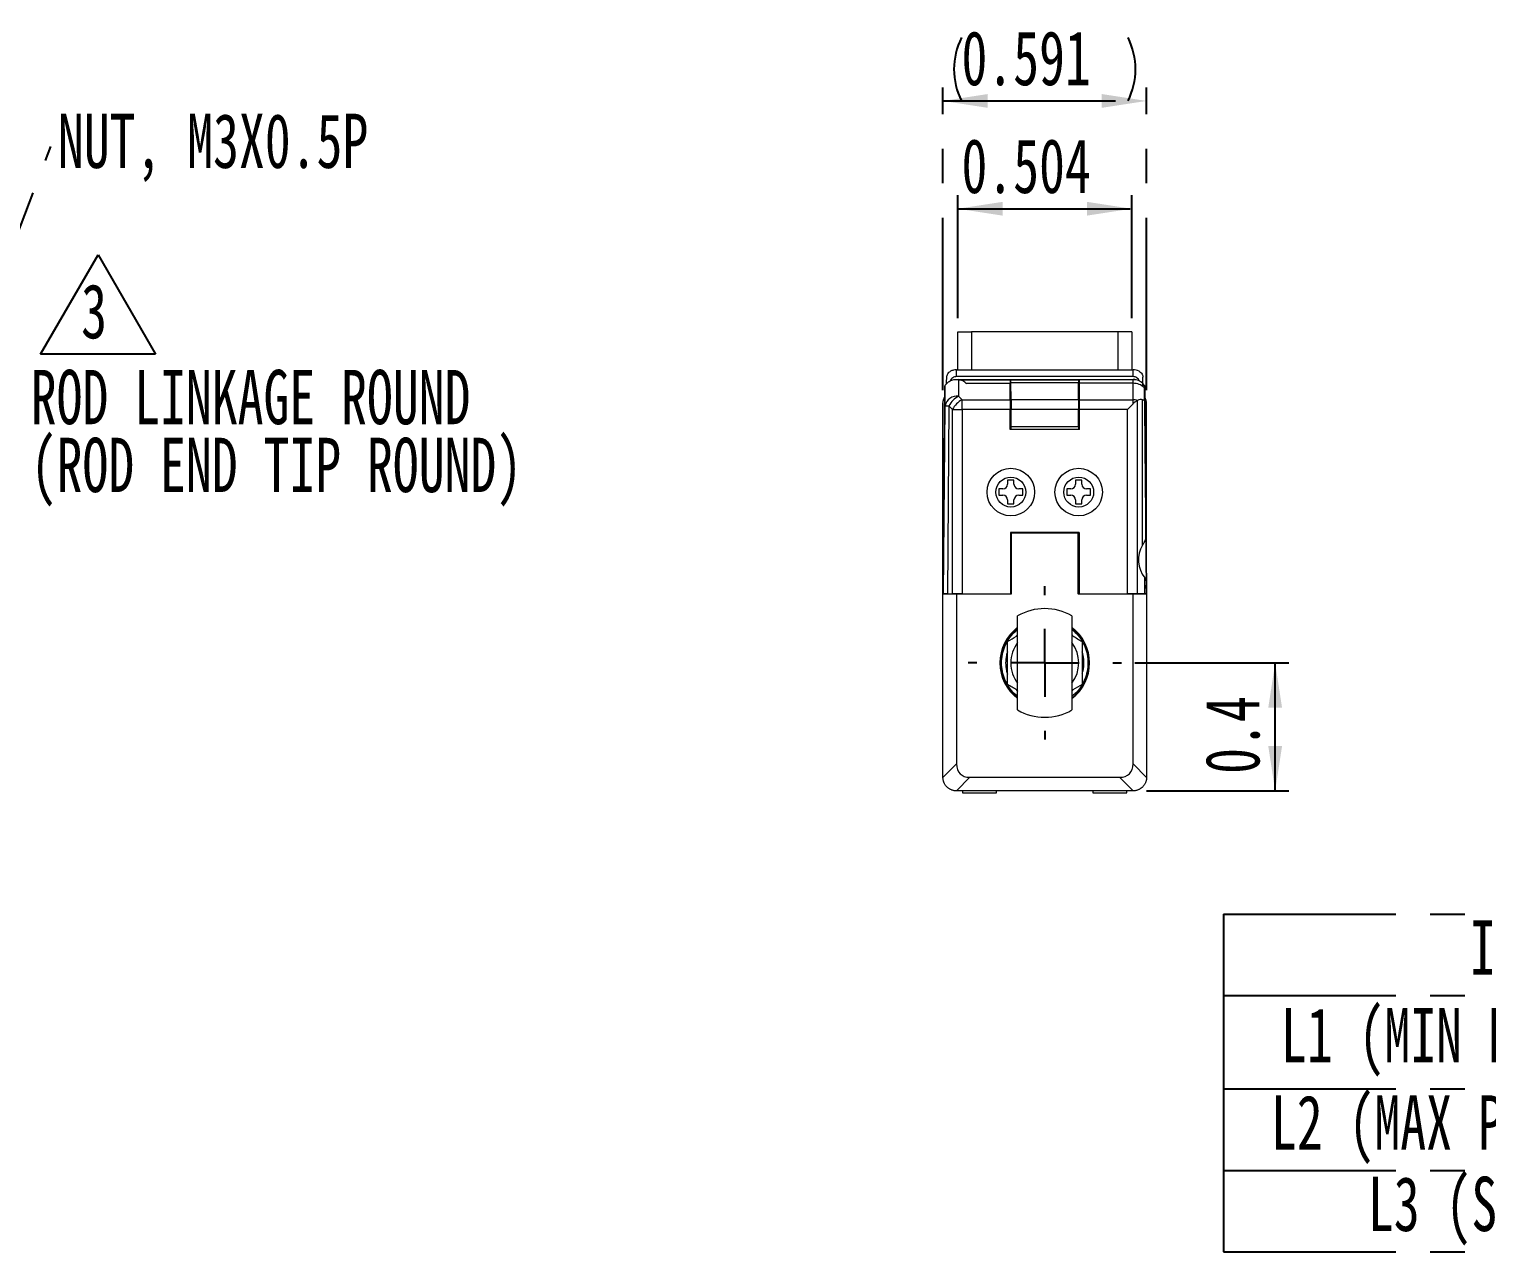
# Model space of a CAD drawing. Header units: inches. Extents: x 0.2 to 16.3, y 0.2 to 11.5.
# Drawn here: x 8.631 to 12.858, y 5.401 to 8.945 of the extents above; entities that cross this region are included whole.
import ezdxf

# ---------------------------------------------------------------- set-up
doc = ezdxf.new("R2010")
doc.units = ezdxf.units.IN
doc.header["$MEASUREMENT"] = 0
doc.linetypes.add('CENTERX2', pattern=[0.8, 0.5, -0.1, 0.1, -0.1])
doc.layers.add('CENTER_LINE', color=7, linetype='CENTERX2')
doc.styles.add('SLDTEXTSTYLE0', font='TXT', dxfattribs={"width": 0.7})
doc.dimstyles.new('SLDDIMSTYLE2', dxfattribs={"dimtxt": 0.15748, "dimasz": 0.13, "dimexe": 0, "dimexo": 0.0625, "dimgap": 0.03937, "dimtad": 1, "dimdec": 3, "dimrnd": 1e-09, "dimdsep": 46, "dimtxsty": 'SLDTEXTSTYLE0', "dimsah": 1, "dimcen": 0.09, "dimadec": 0, "dimazin": 2, "dimtfac": 1, "dimtdec": 3, "dimtofl": 0, "dimtmove": 0, "dimatfit": 3, "dimfxl": 1, "dimfrac": 2, "dimtolj": 1, "dimtzin": 12, "dimarcsym": 0})
doc.dimstyles.new('SLDDIMSTYLE4', dxfattribs={"dimtxt": 0.15748, "dimasz": 0.13, "dimexe": 0, "dimexo": 0.0625, "dimgap": 0.03937, "dimtad": 1, "dimdec": 1, "dimrnd": 1e-09, "dimdsep": 46, "dimtxsty": 'SLDTEXTSTYLE0', "dimsah": 1, "dimcen": 0.09, "dimadec": 0, "dimazin": 2, "dimtfac": 1, "dimtdec": 1, "dimtofl": 0, "dimtmove": 0, "dimatfit": 3, "dimfxl": 1, "dimfrac": 2, "dimtolj": 1, "dimtzin": 12, "dimarcsym": 0})
doc.dimstyles.new('SLDDIMSTYLE6', dxfattribs={"dimtxt": 0.15748, "dimasz": 0.13, "dimexe": 0, "dimexo": 0.0625, "dimgap": 0.03937, "dimtad": 0, "dimtih": 1, "dimtoh": 1, "dimdec": 3, "dimrnd": 1e-09, "dimdsep": 46, "dimtxsty": 'SLDTEXTSTYLE0', "dimsah": 1, "dimcen": 0, "dimadec": 0, "dimazin": 2, "dimtol": 1, "dimtp": 0.003937, "dimtm": 0.003937, "dimtfac": 1, "dimtdec": 3, "dimtmove": 0, "dimatfit": 3, "dimfxl": 1, "dimfrac": 2, "dimtolj": 1, "dimarcsym": 0})
doc.dimstyles.new('SLDDIMSTYLE7', dxfattribs={"dimtxt": 0.18, "dimasz": 0.13, "dimexe": 0, "dimexo": 0.0625, "dimgap": 0, "dimtad": 0, "dimtih": 1, "dimtoh": 1, "dimdec": 0, "dimrnd": 1e-09, "dimzin": 0, "dimdsep": 46, "dimtxsty": 'Standard', "dimsah": 1, "dimcen": 0.09, "dimadec": 0, "dimazin": 0, "dimtfac": 0.13, "dimtdec": 0, "dimtofl": 0, "dimtmove": 0, "dimatfit": 3, "dimfxl": 1, "dimfrac": 2, "dimtolj": 1, "dimtzin": 0, "dimarcsym": 0})

# ---------------------------------------------------------------- blocks, each defined once
blk = doc.blocks.new('SW_NOTE_0_3')
at = {"layer": 'CENTER_LINE', "color": 0}
for p, q in [((-0.1178, -0.0006), (0.0489, 0.2881)), ((0.0489, 0.2881), (0.2156, -0.0006)), ((0.2156, -0.0006), (-0.1178, -0.0006))]:
    blk.add_line(p, q, dxfattribs=at)
at = {"layer": 'CENTER_LINE', "color": 0, "insert": (0, 0.203), "char_height": 0.1575, "attachment_point": 1, "style": 'SLDTEXTSTYLE0'}
blk.add_mtext('3', dxfattribs=at)
blk = doc.blocks.new('SW_TABLEANNOTATION_1')
at = {"layer": 'CENTER_LINE', "color": 0}
for p, q in [((0, 0), (0, -0.2362)), ((0, 0), (1.9637, 0)), ((1.9637, 0), (1.9637, -0.2362)), ((1.9637, 0), (3.7592, 0)), ((3.7592, 0), (3.7592, -0.2362)), ((0, -0.2362), (0, -0.5067)), ((0, -0.2362), (1.9637, -0.2362)), ((1.9637, -0.2362), (1.9637, -0.5067)), ((1.9637, -0.2362), (3.7592, -0.2362)), ((3.7592, -0.2362), (3.7592, -0.5067)), ((0, -0.5067), (0, -0.7429)), ((0, -0.5067), (1.9637, -0.5067)), ((1.9637, -0.5067), (1.9637, -0.7429)), ((1.9637, -0.5067), (3.7592, -0.5067)), ((3.7592, -0.5067), (3.7592, -0.7429)), ((0, -0.7429), (0, -0.9791)), ((0, -0.7429), (1.9637, -0.7429)), ((1.9637, -0.7429), (1.9637, -0.9791)), ((1.9637, -0.7429), (3.7592, -0.7429)), ((3.7592, -0.7429), (3.7592, -0.9791)), ((0, -0.9791), (1.9637, -0.9791)), ((1.9637, -0.9791), (3.7592, -0.9791))]:
    blk.add_line(p, q, dxfattribs=at)
at = {"layer": 'CENTER_LINE', "color": 0, "char_height": 0.15748, "attachment_point": 1, "style": 'SLDTEXTSTYLE0'}
for s, insert in [('INDEX', (0.7147, -0.0185)), ('DIMENSION', (2.3604, -0.0185)), ('L1 (MIN POSITION)', (0.167, -0.2719)), ('3.8', (2.4929, -0.2719)), ('%%p', (2.7757, -0.2719)), ('0.5', (2.9449, -0.2719)), ('L2 (MAX POSITION)', (0.138, -0.5252)), ('30.8', (2.4088, -0.5252)), ('%%p', (2.8598, -0.5252)), ('0.5', (3.029, -0.5252)), ('L3 (STROKE)', (0.4191, -0.7614)), ('27 (=L2-L1)', (2.341, -0.7614))]:
    blk.add_mtext(s, dxfattribs=dict(at, insert=insert))
blk = doc.blocks.new('_D_12')
at = {"layer": 'CENTER_LINE'}
for p, q in [((7.2337, 7.1676), (7.6121, 8.9945)), ((7.6121, 8.9945), (9.3887, 8.9945)), ((7.2089, 7.0481), (7.2337, 7.1676)), ((7.2089, 7.0481), (7.1582, 6.8033))]:
    blk.add_line(p, q, dxfattribs=at)
for points in [[(7.2337, 7.1676), (7.2796, 7.2909), (7.2405, 7.299)], [(7.2089, 7.0481), (7.163, 6.9249), (7.2021, 6.9167)]]:
    blk.add_solid(points, dxfattribs=at)
at = {"layer": 'CENTER_LINE', "attachment_point": 1, "style": 'SLDTEXTSTYLE0'}
for s, insert, char_height in [('%%c', (7.6746, 9.1976), 0.15748), ('0.122', (7.849, 9.1976), 0.15748), ('HOLE', (8.8971, 9.1976), 0.15748), ('±0.004', (8.3929, 9.1445), 0.11024)]:
    blk.add_mtext(s, dxfattribs=dict(at, insert=insert, char_height=char_height))
blk = doc.blocks.new('_D_13')
at = {"layer": 'CENTER_LINE'}
for p, q in [((11.3238, 8.1072), (11.3238, 8.464)), ((11.8278, 8.1072), (11.8278, 8.464)), ((11.3238, 8.4246), (11.8278, 8.4246))]:
    blk.add_line(p, q, dxfattribs=at)
for points in [[(11.3238, 8.4246), (11.4538, 8.4046), (11.4538, 8.4446)], [(11.8278, 8.4246), (11.6978, 8.4446), (11.6978, 8.4046)]]:
    blk.add_solid(points, dxfattribs=at)
at = {"layer": 'CENTER_LINE', "insert": (11.3343, 8.6276), "char_height": 0.15748, "attachment_point": 1, "style": 'SLDTEXTSTYLE0'}
blk.add_mtext('0.504', dxfattribs=at)
blk = doc.blocks.new('_D_14')
at = {"layer": 'CENTER_LINE'}
for p, q in [((11.2805, 7.8985), (11.2805, 8.7765)), ((11.8711, 7.8985), (11.8711, 8.7765)), ((11.2805, 8.7371), (11.8711, 8.7371))]:
    blk.add_line(p, q, dxfattribs=at)
for centre, start, end in [((11.5178, 8.8289), 153.4349, 206.5651), ((11.6337, 8.8289), 333.4349, 26.5651)]:
    blk.add_arc(centre, 0.2052, start, end, dxfattribs=at)
for points in [[(11.2805, 8.7371), (11.4105, 8.7171), (11.4105, 8.7571)], [(11.8711, 8.7371), (11.7411, 8.7571), (11.7411, 8.7171)]]:
    blk.add_solid(points, dxfattribs=at)
at = {"layer": 'CENTER_LINE', "insert": (11.3343, 8.9401), "char_height": 0.15748, "attachment_point": 1, "style": 'SLDTEXTSTYLE0'}
blk.add_mtext('0.591', dxfattribs=at)
blk = doc.blocks.new('_D_15')
at = {"layer": 'CENTER_LINE'}
for p, q in [((11.8372, 7.1079), (12.2832, 7.1079)), ((12.2438, 6.737), (12.2438, 7.1079)), ((11.8711, 6.737), (12.2832, 6.737))]:
    blk.add_line(p, q, dxfattribs=at)
for points in [[(12.2438, 7.1079), (12.2238, 6.9779), (12.2638, 6.9779)], [(12.2438, 6.737), (12.2638, 6.867), (12.2238, 6.867)]]:
    blk.add_solid(points, dxfattribs=at)
at = {"layer": 'CENTER_LINE', "insert": (12.0408, 6.7864), "char_height": 0.15748, "attachment_point": 1, "rotation": 90, "style": 'SLDTEXTSTYLE0'}
blk.add_mtext('0.4', dxfattribs=at)
blk = doc.blocks.new('SW_CENTERMARKSYMBOL_2')
at = {"layer": 'CENTER_LINE', "color": 0}
for p, q in [((0, 0.1969), (0, 0.2221)), ((0, 0), (0, 0.0984)), ((-0.1969, 0), (-0.2221, 0)), ((0, 0), (-0.0984, 0)), ((0, 0), (0, -0.0984)), ((0, 0), (0.0984, 0)), ((0.1969, 0), (0.2221, 0)), ((0, -0.1969), (0, -0.2221))]:
    blk.add_line(p, q, dxfattribs=at)
blk = doc.blocks.new('SW_NOTE_0_11')
at = {"layer": 'CENTER_LINE', "color": 0, "char_height": 0.15748, "attachment_point": 1, "style": 'SLDTEXTSTYLE0'}
for s, insert in [('ROD LINKAGE ROUND', (0.0197, 0.0955)), ('(ROD END TIP ROUND)', (0.0197, -0.1013))]:
    blk.add_mtext(s, dxfattribs=dict(at, insert=insert))
blk = doc.blocks.new('SW_NOTE_0_12')
at = {"layer": 'CENTER_LINE', "color": 0, "insert": (0.0205, 0.0948), "char_height": 0.15748, "attachment_point": 1, "style": 'SLDTEXTSTYLE0'}
blk.add_mtext('NUT, M3X0.5P', dxfattribs=at)

msp = doc.modelspace()

# ---------------------------------------------------------------- linework, layer by layer
at = {"color": 7, "linetype": 'Continuous', "lineweight": 18}
for p, q in [((11.3238, 7.9576), (11.3238, 8.0678)), ((11.7884, 8.0678), (11.3632, 8.0678)), ((11.8278, 8.0678), (11.8278, 7.9576)), ((11.3199, 7.9379), (11.3199, 7.9576)), ((11.3199, 7.9576), (11.8317, 7.9576)), ((11.8317, 7.9379), (11.8317, 7.9576)), ((11.2805, 7.3079), (11.2858, 7.9103)), ((11.2866, 7.8534), (11.2866, 7.9116)), ((11.2993, 7.9239), (11.3015, 7.9254)), ((11.8317, 7.9379), (11.3199, 7.9379)), ((11.3199, 7.93), (11.8317, 7.93)), ((11.3199, 7.93), (11.4754, 7.93)), ((11.3259, 7.9295), (11.3259, 7.8809)), ((11.3286, 7.929), (11.4754, 7.929)), ((11.4754, 7.9175), (11.3487, 7.9175)), ((11.4754, 7.929), (11.4754, 7.93)), ((11.4754, 7.929), (11.4754, 7.9175)), ((11.4754, 7.8707), (11.4754, 7.9175)), ((11.4774, 7.9081), (11.4754, 7.9081)), ((11.4774, 7.9064), (11.4754, 7.9064)), ((11.4782, 7.93), (11.4774, 7.9283)), ((11.4774, 7.9064), (11.4774, 7.9283)), ((11.4774, 7.9283), (11.4775, 7.928)), ((11.4774, 7.8352), (11.4774, 7.9064)), ((11.6741, 7.928), (11.4775, 7.928)), ((11.4781, 7.8707), (11.4777, 7.9199)), ((11.6739, 7.9199), (11.4777, 7.9199)), ((11.4782, 7.93), (11.6733, 7.93)), ((11.6733, 7.93), (11.6742, 7.9283)), ((11.6735, 7.8707), (11.6739, 7.9199)), ((11.6742, 7.9283), (11.6741, 7.928)), ((11.6742, 7.9283), (11.6742, 7.9064)), ((11.6742, 7.9081), (11.6762, 7.9081)), ((11.6742, 7.8352), (11.6742, 7.9064)), ((11.6742, 7.9064), (11.6762, 7.9064)), ((11.6762, 7.93), (11.8317, 7.93)), ((11.6762, 7.929), (11.6762, 7.93)), ((11.8317, 7.929), (11.6762, 7.929)), ((11.6762, 7.9185), (11.6762, 7.929)), ((11.8317, 7.9185), (11.6762, 7.9185)), ((11.6762, 7.8707), (11.6762, 7.9185)), ((11.8317, 7.9185), (11.8317, 7.929)), ((11.8317, 7.8707), (11.8317, 7.9185)), ((11.8606, 7.9084), (11.8604, 7.9175)), ((11.8648, 7.868), (11.8648, 7.9057)), ((11.8658, 7.9103), (11.8711, 7.3079)), ((11.3259, 7.8809), (11.3362, 7.8707)), ((11.3362, 7.8428), (11.3362, 7.8707)), ((11.3362, 7.8707), (11.4754, 7.8707)), ((11.4754, 7.8707), (11.4754, 7.8428)), ((11.6735, 7.8707), (11.4781, 7.8707)), ((11.6762, 7.8707), (11.8317, 7.8707)), ((11.6762, 7.8428), (11.6762, 7.8707)), ((11.8317, 7.8591), (11.8317, 7.8707)), ((11.8432, 7.8682), (11.8432, 7.3079)), ((11.8595, 7.4494), (11.8595, 7.8707)), ((11.2805, 7.3079), (11.2805, 7.8591)), ((11.2818, 7.3079), (11.2866, 7.8534)), ((11.2981, 7.8531), (11.2933, 7.3079)), ((11.3083, 7.8428), (11.2981, 7.8531)), ((11.3083, 7.3079), (11.3083, 7.8428)), ((11.3083, 7.8428), (11.3362, 7.8428)), ((11.3362, 7.8428), (11.3362, 7.3079)), ((11.4754, 7.8428), (11.3362, 7.8428)), ((11.4754, 7.7843), (11.4754, 7.8428)), ((11.4774, 7.8352), (11.4754, 7.8352)), ((11.4776, 7.8119), (11.4774, 7.8352)), ((11.4782, 7.7922), (11.4782, 7.8428)), ((11.6734, 7.8428), (11.4782, 7.8428)), ((11.6734, 7.7922), (11.6734, 7.8428)), ((11.674, 7.8119), (11.6742, 7.8352)), ((11.6742, 7.8352), (11.6762, 7.8352)), ((11.8154, 7.8428), (11.6762, 7.8428)), ((11.6762, 7.7843), (11.6762, 7.8428)), ((11.8154, 7.8428), (11.8317, 7.8591)), ((11.8154, 7.3079), (11.8154, 7.8428)), ((11.8711, 7.3079), (11.8711, 7.8591)), ((11.4777, 7.8119), (11.4754, 7.8119)), ((11.4777, 7.7922), (11.4754, 7.7922)), ((11.6762, 7.7843), (11.4754, 7.7843)), ((11.4775, 7.7922), (11.4775, 7.7843)), ((11.4777, 7.7922), (11.4777, 7.8119)), ((11.4782, 7.7922), (11.4778, 7.7922)), ((11.4778, 7.7922), (11.4778, 7.7843)), ((11.6734, 7.7922), (11.4782, 7.7922)), ((11.6734, 7.7922), (11.6737, 7.7922)), ((11.6737, 7.7922), (11.6737, 7.7843)), ((11.6739, 7.7922), (11.6739, 7.8119)), ((11.6739, 7.8119), (11.6762, 7.8119)), ((11.6739, 7.7922), (11.6762, 7.7922)), ((11.6741, 7.7922), (11.6741, 7.7843)), ((11.4429, 7.6124), (11.4429, 7.594)), ((11.4544, 7.6124), (11.4429, 7.6124)), ((11.4682, 7.6377), (11.4682, 7.6262)), ((11.4865, 7.6377), (11.4682, 7.6377)), ((11.4865, 7.6262), (11.4865, 7.6377)), ((11.5118, 7.6124), (11.5003, 7.6124)), ((11.5118, 7.594), (11.5118, 7.6124)), ((11.6398, 7.6124), (11.6398, 7.594)), ((11.6512, 7.6124), (11.6398, 7.6124)), ((11.6834, 7.6377), (11.665, 7.6377)), ((11.665, 7.6377), (11.665, 7.6262)), ((11.6834, 7.6262), (11.6834, 7.6377)), ((11.7087, 7.6124), (11.6972, 7.6124)), ((11.7087, 7.594), (11.7087, 7.6124)), ((11.4429, 7.594), (11.4544, 7.594)), ((11.4682, 7.5803), (11.4682, 7.5688)), ((11.4682, 7.5688), (11.4865, 7.5688)), ((11.4865, 7.5688), (11.4865, 7.5803)), ((11.5003, 7.594), (11.5118, 7.594)), ((11.6398, 7.594), (11.6512, 7.594)), ((11.665, 7.5803), (11.665, 7.5688)), ((11.665, 7.5688), (11.6834, 7.5688)), ((11.6834, 7.5688), (11.6834, 7.5803)), ((11.6972, 7.594), (11.7087, 7.594)), ((11.6752, 7.4861), (11.4764, 7.4861)), ((11.4764, 7.4861), (11.4764, 7.3079)), ((11.4793, 7.3079), (11.4793, 7.485)), ((11.4793, 7.485), (11.6722, 7.485)), ((11.5346, 7.4861), (11.5335, 7.485)), ((11.579, 7.485), (11.5779, 7.4861)), ((11.6722, 7.3079), (11.6722, 7.485)), ((11.6752, 7.4861), (11.6752, 7.3079)), ((11.4793, 7.4457), (11.4764, 7.4457)), ((11.6752, 7.4457), (11.6722, 7.4457)), ((11.4764, 7.367), (11.4793, 7.367)), ((11.6722, 7.367), (11.6752, 7.367)), ((11.8663, 7.3079), (11.8658, 7.3544)), ((11.4793, 7.3249), (11.4764, 7.3265)), ((11.8694, 7.3455), (11.8697, 7.3079)), ((11.2805, 6.7764), (11.2805, 7.3079)), ((11.2805, 7.3079), (11.3199, 7.3079)), ((11.2818, 7.3079), (11.2805, 7.3079)), ((11.2807, 7.3079), (11.2807, 7.3079)), ((11.2813, 7.3079), (11.2813, 7.3079)), ((11.2933, 7.3079), (11.2818, 7.3079)), ((11.2929, 7.3079), (11.2929, 7.3079)), ((11.2933, 7.3079), (11.3083, 7.3079)), ((11.308, 7.3079), (11.308, 7.3079)), ((11.3362, 7.3079), (11.3083, 7.3079)), ((11.31, 7.3079), (11.31, 7.3079)), ((11.3199, 7.3079), (11.3199, 6.8153)), ((11.3199, 7.3079), (11.4793, 7.3079)), ((11.3362, 7.3079), (11.4764, 7.3079)), ((11.3415, 7.3079), (11.3415, 7.3079)), ((11.6752, 7.3092), (11.6711, 7.3079)), ((11.6722, 7.3079), (11.8317, 7.3079)), ((11.6752, 7.3079), (11.8154, 7.3079)), ((11.8432, 7.3079), (11.8154, 7.3079)), ((11.8317, 6.8153), (11.8317, 7.3079)), ((11.8317, 7.3079), (11.8711, 7.3079)), ((11.8356, 7.3079), (11.8356, 7.3079)), ((11.8663, 7.3079), (11.8432, 7.3079)), ((11.8553, 7.3079), (11.8553, 7.3079)), ((11.8586, 7.3079), (11.8586, 7.3079)), ((11.8697, 7.3079), (11.8663, 7.3079)), ((11.8711, 7.3079), (11.8697, 7.3079)), ((11.8703, 7.3079), (11.8703, 7.3079)), ((11.8707, 7.3079), (11.8707, 7.3079)), ((11.8711, 7.3079), (11.8711, 6.7764)), ((11.497, 6.9715), (11.497, 7.2442)), ((11.6545, 7.2442), (11.6545, 7.1079)), ((11.4853, 7.1983), (11.497, 7.208)), ((11.6663, 7.1983), (11.6545, 7.2083)), ((11.6545, 7.1079), (11.6545, 6.9715)), ((11.2805, 6.776), (11.3199, 6.8153)), ((11.8317, 6.8153), (11.8711, 6.776)), ((11.3589, 6.7764), (11.3195, 6.737)), ((11.3589, 6.7764), (11.7927, 6.7764)), ((11.8321, 6.737), (11.7927, 6.7764)), ((11.8317, 6.737), (11.3199, 6.737)), ((11.3376, 6.737), (11.3376, 6.7311)), ((11.3376, 6.7311), (11.3868, 6.7311)), ((11.3868, 6.7311), (11.436, 6.7311)), ((11.436, 6.7311), (11.436, 6.737)), ((11.7155, 6.737), (11.7155, 6.7311)), ((11.7155, 6.7311), (11.7648, 6.7311)), ((11.7648, 6.7311), (11.814, 6.7311)), ((11.814, 6.7311), (11.814, 6.737))]:
    msp.add_line(p, q, dxfattribs=at)
at = {"color": 8, "linetype": 'Continuous', "lineweight": 18}
for p, q in [((11.3632, 8.0678), (11.3632, 7.9576)), ((11.7884, 7.9576), (11.7884, 8.0678))]:
    msp.add_line(p, q, dxfattribs=at)
at = {"color": 7, "linetype": 'Continuous', "lineweight": 18}
for centre, radius in [((11.4774, 7.6032), 0.0689), ((11.6742, 7.6032), 0.0689), ((11.4774, 7.6032), 0.0433), ((11.6742, 7.6032), 0.0433)]:
    msp.add_circle(centre, radius, dxfattribs=at)
for centre, radius, start, end in [((11.8317, 7.9182), 0.0394, 63.6986, 90), ((11.3199, 7.8906), 0.0394, 147.8199, 150.0528), ((11.3199, 7.8906), 0.0394, 43.0427, 81.1675), ((11.8317, 7.8906), 0.0394, 82.4835, 90), ((11.8317, 7.8906), 0.0394, 77.3403, 90), ((11.8333, 7.8734), 0.0451, 45.8236, 92.0725), ((11.8317, 7.8906), 0.0394, 32.6672, 77.3403), ((11.8317, 7.8906), 0.0394, 29.9472, 32.6672), ((11.3211, 7.8459), 0.0353, 82.1272, 167.7363), ((11.3556, 7.8235), 0.0647, 117.2738, 152.7262), ((11.3658, 7.8132), 0.0647, 117.2738, 152.7262), ((11.8318, 7.8164), 0.0543, 76.0861, 90.0792), ((11.8524, 7.8539), 0.0169, 116.6059, 122.8064), ((11.8317, 7.8591), 0.0394, 0, 29.123), ((11.2983, 8.0552), 0.2021, 266.658, 269.9281), ((11.4544, 7.6262), 0.0138, 270, 0), ((11.5003, 7.6262), 0.0138, 180, 270), ((11.6512, 7.6262), 0.0138, 270, 0), ((11.6972, 7.6262), 0.0138, 180, 270), ((11.4544, 7.5803), 0.0138, 0, 90), ((11.5003, 7.5803), 0.0138, 90, 180), ((11.6512, 7.5803), 0.0138, 0, 90), ((11.6972, 7.5803), 0.0138, 90, 180), ((11.9301, 7.4064), 0.0827, 148.6229, 218.9833), ((11.5758, 7.1079), 0.1575, 60, 120), ((11.5758, 7.1079), 0.1299, 127.3052, 232.6948), ((11.5758, 7.1079), 0.1299, 307.3052, 52.6948), ((11.5758, 7.1079), 0.0984, 143.1301, 180), ((11.5758, 7.1079), 0.0984, 323.1301, 36.8699), ((11.5758, 7.1079), 0.0984, 180, 216.8699), ((11.5758, 7.1079), 0.1575, 240, 270), ((11.5758, 7.1079), 0.1575, 270, 300), ((11.3199, 6.7764), 0.0394, 180, 180.573), ((11.8317, 6.7764), 0.0394, 359.427, 0), ((11.3199, 6.7764), 0.0394, 269.427, 270), ((11.8317, 6.7764), 0.0394, 270, 270.573)]:
    msp.add_arc(centre, radius, start, end, dxfattribs=at)
for centre, major_axis, ratio, start_param, end_param in [((11.8317, 7.8035), (0.0278, 0.0672), 0.414214, 0, 0.445561), ((11.8317, 7.8591), (0.0394, 0), 0.414214, 0.573826, 0.785398), ((11.8317, 11.6781), (-0.0394, 4.5115), 0.000076, 2.576493, 2.77517), ((11.8693, 7.4064), (-0.0007, 0.0827), 0.008727, 2.398373, 7.046704), ((11.3978, 6.8543), (-0.0675, -0.0675), 0.57735, 5.759587, 6.806784), ((11.7537, 6.8543), (0.0675, -0.0675), 0.57735, 5.759587, 6.806784)]:
    msp.add_ellipse(centre, major_axis=major_axis, ratio=ratio, start_param=start_param, end_param=end_param, dxfattribs=at)
msp.add_ellipse((11.2822, 7.4064), major_axis=(0.0003, 0.0335), ratio=0.008727, dxfattribs=at)
for points in [[(11.3238, 8.0678), (11.3244, 8.0678), (11.3256, 8.0678), (11.3347, 8.0678), (11.3477, 8.0678), (11.358, 8.0678), (11.3632, 8.0678)], [(11.8278, 8.0678), (11.8272, 8.0678), (11.826, 8.0678), (11.8169, 8.0678), (11.8039, 8.0678), (11.7935, 8.0678), (11.7884, 8.0678)], [(11.4576, 7.0589), (11.4547, 7.0668), (11.4491, 7.0826), (11.4483, 7.0994), (11.4478, 7.1078)]]:
    msp.add_open_spline(points, degree=3, dxfattribs=at)
for points, knots in [([(11.2915, 7.9362), (11.2916, 7.938), (11.292, 7.9415), (11.2944, 7.9465), (11.2978, 7.9507), (11.3009, 7.9526), (11.3024, 7.9535)], [0, 0, 0, 0, 0.268398, 0.522178, 0.764747, 1, 1, 1, 1]), ([(11.3199, 7.9576), (11.3169, 7.9574), (11.3108, 7.957), (11.3052, 7.9547), (11.3024, 7.9535)], [0, 0, 0, 0, 0.500008, 1, 1, 1, 1]), ([(11.8491, 7.9535), (11.8509, 7.9524), (11.8544, 7.9503), (11.858, 7.9453), (11.8598, 7.9405), (11.86, 7.9374), (11.8601, 7.9362)], [0, 0, 0, 0, 0.270501, 0.54064, 0.820446, 1, 1, 1, 1]), ([(11.2866, 7.9116), (11.2867, 7.9118), (11.287, 7.9124), (11.2903, 7.9169), (11.2965, 7.9228), (11.3061, 7.9281), (11.3165, 7.9304), (11.3234, 7.9298), (11.3259, 7.9295)], [0, 0, 0, 0, 0.1540722, 0.3092067, 0.4883347, 0.6715016, 0.8782308, 1, 1, 1, 1]), ([(11.2912, 7.9182), (11.2912, 7.9212), (11.2913, 7.9275), (11.2914, 7.9332), (11.2915, 7.9362)], [0, 0, 0, 0, 0.479315, 1, 1, 1, 1]), ([(11.3199, 7.9379), (11.3179, 7.9377), (11.314, 7.9374), (11.3087, 7.9347), (11.3042, 7.9307), (11.3024, 7.9272), (11.3016, 7.9254)], [0, 0, 0, 0, 0.2498829, 0.4998439, 0.7498829, 1, 1, 1, 1]), ([(11.4777, 7.9199), (11.4777, 7.9224), (11.4776, 7.927), (11.4775, 7.9277), (11.4775, 7.928)], [0, 0, 0, 0, 0.557681, 1, 1, 1, 1]), ([(11.6741, 7.928), (11.674, 7.9275), (11.674, 7.9266), (11.6739, 7.9219), (11.6739, 7.9199)], [0, 0, 0, 0, 0.557682, 1, 1, 1, 1]), ([(11.85, 7.9254), (11.8491, 7.9272), (11.8474, 7.9307), (11.8429, 7.9347), (11.8376, 7.9374), (11.8336, 7.9377), (11.8317, 7.9379)], [0, 0, 0, 0, 0.250117, 0.500156, 0.750117, 1, 1, 1, 1]), ([(11.8403, 7.929), (11.8403, 7.929), (11.8401, 7.929), (11.8388, 7.929), (11.8366, 7.929), (11.8342, 7.929), (11.8324, 7.929), (11.8317, 7.929)], [0, 0, 0, 0, 0.209529, 0.419059, 0.628588, 0.838117, 1, 1, 1, 1]), ([(11.8604, 7.9182), (11.8604, 7.921), (11.8602, 7.9273), (11.8601, 7.933), (11.8601, 7.9362)], [0, 0, 0, 0, 0.4520547, 1, 1, 1, 1]), ([(11.8648, 7.9119), (11.8648, 7.9118), (11.8648, 7.9117), (11.8648, 7.9102), (11.8648, 7.908), (11.8648, 7.906), (11.8648, 7.9057)], [0, 0, 0, 0, 0.2387509, 0.5024487, 0.9237691, 1, 1, 1, 1]), ([(11.2805, 7.8591), (11.2807, 7.8626), (11.2812, 7.8692), (11.2841, 7.8752), (11.2855, 7.8781)], [0, 0, 0, 0, 0.522752, 1, 1, 1, 1]), ([(11.4781, 7.8707), (11.4781, 7.8661), (11.4782, 7.8579), (11.4782, 7.8474), (11.4782, 7.8428)], [0, 0, 0, 0, 0.557568, 1, 1, 1, 1]), ([(11.6735, 7.8707), (11.6734, 7.8661), (11.6734, 7.8579), (11.6734, 7.8474), (11.6734, 7.8428)], [0, 0, 0, 0, 0.557568, 1, 1, 1, 1]), ([(11.8432, 7.8682), (11.8403, 7.8662), (11.8364, 7.8636), (11.8326, 7.86), (11.8317, 7.8591)], [0, 0, 0, 0, 0.765617, 1, 1, 1, 1]), ([(11.8595, 7.4494), (11.8624, 7.4543), (11.8658, 7.4601), (11.868, 7.4652), (11.8683, 7.4661)], [0, 0, 0, 0, 0.837006, 1, 1, 1, 1]), ([(11.8658, 7.3544), (11.867, 7.3526), (11.8689, 7.3497), (11.8693, 7.3467), (11.8694, 7.3455)], [0, 0, 0, 0, 0.5829951, 1, 1, 1, 1]), ([(11.4853, 7.1983), (11.4808, 7.1934), (11.4714, 7.1832), (11.459, 7.1619), (11.4497, 7.1361), (11.4485, 7.1177), (11.4478, 7.1079)], [0, 0, 0, 0, 0.213785, 0.44234, 0.70087, 1, 1, 1, 1]), ([(11.497, 7.0112), (11.4937, 7.0138), (11.4838, 7.0214), (11.4711, 7.0379), (11.4593, 7.0596), (11.4521, 7.0833), (11.4497, 7.1079), (11.4522, 7.1324), (11.4593, 7.1561), (11.4711, 7.1778), (11.4838, 7.1943), (11.4937, 7.2019), (11.497, 7.2045)], [0, 0, 0, 0, 0.057363, 0.167999, 0.278687, 0.389361, 0.500023, 0.610691, 0.721362, 0.832019, 0.942661, 1, 1, 1, 1]), ([(11.4675, 7.1704), (11.4764, 7.1755), (11.4862, 7.1812), (11.4961, 7.1869), (11.497, 7.1874)], [0, 0, 0, 0, 0.904235, 1, 1, 1, 1]), ([(11.497, 7.1893), (11.4965, 7.1889), (11.495, 7.1877), (11.4939, 7.1862), (11.4932, 7.1852)], [0, 0, 0, 0, 0.351875, 1, 1, 1, 1]), ([(11.6545, 7.2045), (11.6579, 7.2019), (11.6677, 7.1943), (11.6805, 7.1778), (11.6923, 7.1561), (11.6994, 7.1324), (11.7019, 7.1079), (11.6994, 7.0833), (11.6922, 7.0596), (11.6805, 7.0379), (11.6677, 7.0214), (11.6579, 7.0138), (11.6545, 7.0112)], [0, 0, 0, 0, 0.057331, 0.1680267, 0.2787183, 0.3893869, 0.5000413, 0.6107133, 0.7214048, 0.8320582, 0.9426261, 1, 1, 1, 1]), ([(11.6584, 7.1852), (11.6577, 7.1862), (11.6565, 7.1878), (11.655, 7.1889), (11.6545, 7.1893)], [0, 0, 0, 0, 0.661773, 1, 1, 1, 1]), ([(11.6545, 7.1874), (11.6553, 7.187), (11.6651, 7.1813), (11.675, 7.1756), (11.6841, 7.1704)], [0, 0, 0, 0, 0.074136, 1, 1, 1, 1]), ([(11.6663, 7.1983), (11.6719, 7.1921), (11.683, 7.1796), (11.6947, 7.1571), (11.7023, 7.133), (11.7033, 7.1162), (11.7037, 7.1079)], [0, 0, 0, 0, 0.2499799, 0.4999866, 0.7499933, 1, 1, 1, 1]), ([(11.4675, 7.0453), (11.4675, 7.0506), (11.4675, 7.0738), (11.4675, 7.1157), (11.4675, 7.1521), (11.4675, 7.1704)], [0, 0, 0, 0, 0.1269715, 0.560077, 1, 1, 1, 1]), ([(11.6841, 7.1704), (11.6841, 7.1523), (11.6841, 7.116), (11.6841, 7.0741), (11.6841, 7.0506), (11.6841, 7.0453)], [0, 0, 0, 0, 0.433314, 0.873028, 1, 1, 1, 1]), ([(11.4478, 7.1079), (11.4479, 7.1163), (11.448, 7.1257), (11.4508, 7.1345), (11.4511, 7.1354)], [0, 0, 0, 0, 0.902588, 1, 1, 1, 1]), ([(11.4675, 7.1399), (11.4664, 7.1366), (11.463, 7.1262), (11.4619, 7.1078), (11.463, 7.0894), (11.4664, 7.0791), (11.4675, 7.0758)], [0, 0, 0, 0, 0.158882, 0.500954, 0.841396, 1, 1, 1, 1]), ([(11.6545, 7.0073), (11.6553, 7.0079), (11.6634, 7.0132), (11.6761, 7.0274), (11.6912, 7.0503), (11.7016, 7.0778), (11.703, 7.0977), (11.7037, 7.1079)], [0, 0, 0, 0, 0.0252216, 0.2475815, 0.4841466, 0.7349936, 1, 1, 1, 1]), ([(11.6841, 7.0759), (11.6851, 7.0792), (11.6886, 7.0895), (11.6897, 7.1079), (11.6886, 7.1263), (11.6852, 7.1367), (11.6841, 7.14)], [0, 0, 0, 0, 0.157843, 0.500145, 0.840814, 1, 1, 1, 1]), ([(11.7037, 7.1079), (11.7036, 7.0994), (11.7035, 7.0898), (11.7007, 7.0808), (11.7003, 7.0798)], [0, 0, 0, 0, 0.884308, 1, 1, 1, 1]), ([(11.497, 7.0074), (11.4946, 7.0093), (11.4871, 7.0148), (11.4766, 7.0265), (11.4655, 7.0418), (11.4602, 7.0532), (11.4576, 7.0589)], [0, 0, 0, 0, 0.138997, 0.425998, 0.712999, 1, 1, 1, 1]), ([(11.497, 7.0283), (11.4963, 7.0287), (11.4864, 7.0344), (11.4766, 7.0401), (11.4675, 7.0453)], [0, 0, 0, 0, 0.074136, 1, 1, 1, 1]), ([(11.4932, 7.0305), (11.4939, 7.0295), (11.495, 7.028), (11.4965, 7.0268), (11.497, 7.0264)], [0, 0, 0, 0, 0.661447, 1, 1, 1, 1]), ([(11.6841, 7.0453), (11.6752, 7.0402), (11.6654, 7.0346), (11.6555, 7.0288), (11.6545, 7.0283)], [0, 0, 0, 0, 0.904235, 1, 1, 1, 1]), ([(11.6545, 7.0264), (11.6551, 7.0268), (11.6566, 7.028), (11.6577, 7.0295), (11.6584, 7.0305)], [0, 0, 0, 0, 0.3523445, 1, 1, 1, 1]), ([(11.3195, 6.737), (11.3184, 6.737), (11.3162, 6.7371), (11.313, 6.7376), (11.3097, 6.7383), (11.3065, 6.7393), (11.3035, 6.7405), (11.3006, 6.742), (11.2977, 6.7438), (11.2942, 6.7464), (11.291, 6.7495), (11.2882, 6.7529), (11.2863, 6.7556), (11.2847, 6.7585), (11.2834, 6.7615), (11.2823, 6.7646), (11.2813, 6.768), (11.2807, 6.7718), (11.2806, 6.7746), (11.2805, 6.776)], [0, 0, 0, 0, 0.053242, 0.10687, 0.161679, 0.216888, 0.270127, 0.323732, 0.378504, 0.433682, 0.540289, 0.595013, 0.650146, 0.703084, 0.756385, 0.810244, 0.864866, 0.932052, 1, 1, 1, 1]), ([(11.8711, 6.776), (11.871, 6.7749), (11.8709, 6.7727), (11.8705, 6.7694), (11.8698, 6.7662), (11.8688, 6.763), (11.8675, 6.76), (11.866, 6.757), (11.8643, 6.7542), (11.8623, 6.7515), (11.8594, 6.7482), (11.8561, 6.7453), (11.8524, 6.7428), (11.8495, 6.7412), (11.8466, 6.7399), (11.8435, 6.7387), (11.84, 6.7378), (11.8362, 6.7372), (11.8335, 6.737), (11.8321, 6.737)], [0, 0, 0, 0, 0.053242, 0.106871, 0.16168, 0.216889, 0.270128, 0.323734, 0.378505, 0.433684, 0.486846, 0.595012, 0.650145, 0.703083, 0.756384, 0.810243, 0.864866, 0.932051, 1, 1, 1, 1])]:
    msp.add_open_spline(points, degree=3, knots=knots, dxfattribs=at)

# ---------------------------------------------------------------- block references
at = {"layer": 'CENTER_LINE'}
for name, p in [('SW_NOTE_0_12', (8.694, 8.6054)), ('SW_NOTE_0_3', (8.7819, 8.0033)), ('SW_NOTE_0_11', (8.616, 7.862)), ('SW_CENTERMARKSYMBOL_2', (11.5758, 7.1079)), ('SW_TABLEANNOTATION_1', (12.0936, 6.3799))]:
    msp.add_blockref(name, p, dxfattribs=at)

# ---------------------------------------------------------------- dimensions: what is measured, and where the dimension line sits
dim = msp.add_diameter_dim_2p(p1=(7.2337, 7.1676), p2=(7.2089, 7.0481), text='<> HOLE', dimstyle='SLDDIMSTYLE6', dxfattribs=at)
dim.commit()
dim.dimension.update_dxf_attribs({"geometry": '_D_12', "text_midpoint": (8.5317, 9.106), "dimtype": 163})
dim = msp.add_linear_dim(base=(11.8711, 8.7371), p1=(11.2805, 7.8591), p2=(11.8711, 7.8591), text='(<>)', dimstyle='SLDDIMSTYLE2', dxfattribs=at)
dim.commit()
dim.dimension.update_dxf_attribs({"geometry": '_D_14', "text_midpoint": (11.5758, 8.7371), "dimtype": 160})
dim = msp.add_linear_dim(base=(11.8278, 8.4246), p1=(11.3238, 8.0678), p2=(11.8278, 8.0678), dimstyle='SLDDIMSTYLE2', dxfattribs=at)
dim.commit()
dim.dimension.update_dxf_attribs({"geometry": '_D_13', "text_midpoint": (11.5758, 8.4246), "dimtype": 160})
dim = msp.add_linear_dim(base=(12.2438, 7.1079), p1=(11.8317, 6.737), p2=(11.7979, 7.1079), angle=90, dimstyle='SLDDIMSTYLE4', dxfattribs=at)
dim.commit()
dim.dimension.update_dxf_attribs({"geometry": '_D_15', "text_midpoint": (12.2438, 6.9224), "dimtype": 160})

# ---------------------------------------------------------------- leaders
msp.add_leader([(8.1809, 7.2559), (8.694, 8.6054)], dimstyle='SLDDIMSTYLE7', dxfattribs=at)

doc.saveas('drawing.dxf')
